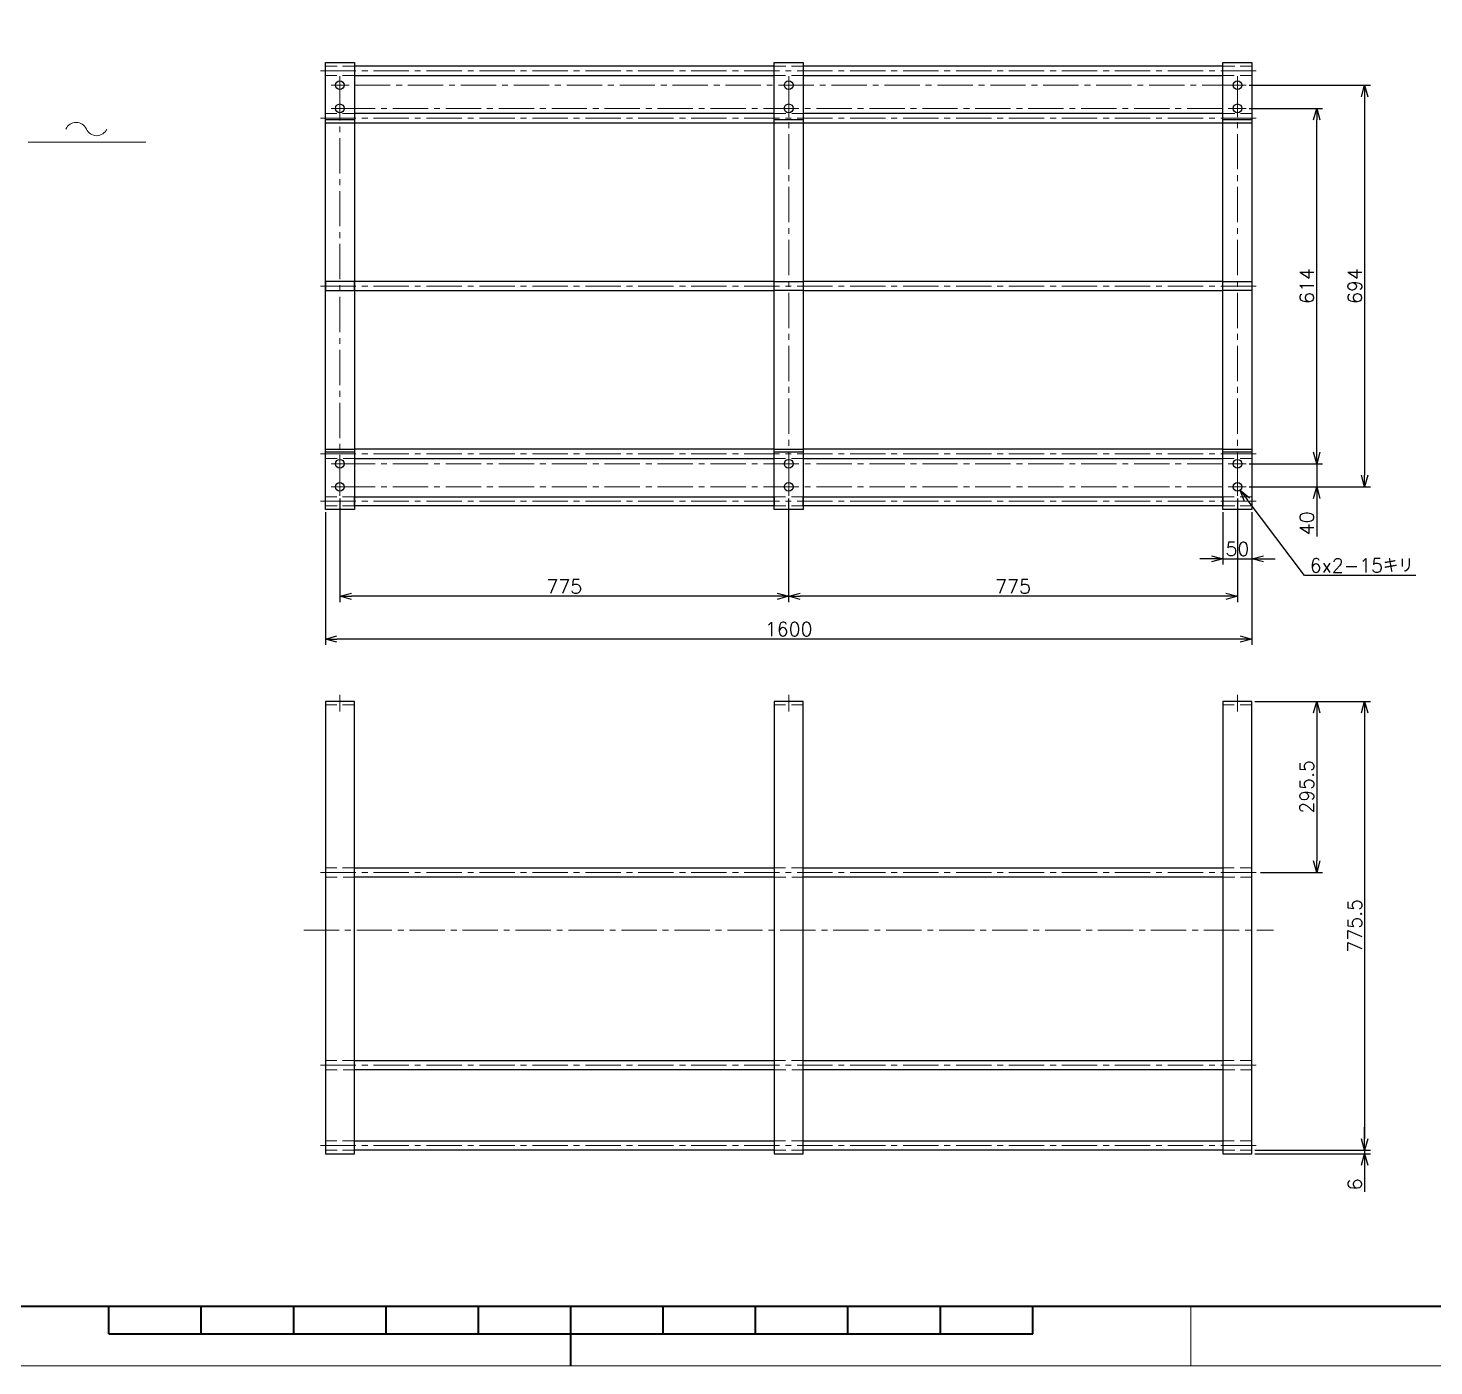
# Model space of a CAD drawing. Header units: millimetres. Extents: x 0 to 6626, y -38 to 4663.
# Drawn here: x 2479 to 4907, y 0 to 2311 of the extents above; entities that cross this region are included whole.
import ezdxf

# ---------------------------------------------------------------- set-up
doc = ezdxf.new("R2010")
doc.units = ezdxf.units.MM
doc.header["$LTSCALE"] = 3.2
doc.header["$PDMODE"] = 99
doc.header["$PDSIZE"] = 1
doc.linetypes.add('CENTER2', pattern=[28.575, 19.05, -3.175, 3.175, -3.175])
doc.linetypes.add('HIDDEN', pattern=[9.525, 6.35, -3.175])
for name, color, linetype, lineweight in [('04_HIDDEN', 2, 'HIDDEN', 13), ('05_CENTER', 4, 'CENTER2', 13), ('08_DIM', 3, 'Continuous', 13), ('90_FRAME', 5, 'Continuous', 35)]:
    doc.layers.add(name, color=color, linetype=linetype, lineweight=lineweight)
doc.layers.add('91_BLANK', color=5, linetype='Continuous', lineweight=0, plot=False)
doc.styles.add('KSS_TXT', font='txt.shx', dxfattribs={"bigfont": 'extfont2.shx'})
doc.dimstyles.new('KSS_DIM', dxfattribs={"dimscale": 8, "dimtxt": 3, "dimasz": 2.5, "dimexe": 1.25, "dimexo": 0.625, "dimtad": 1, "dimdsep": 46, "dimtxsty": 'KSS_TXT', "dimblk": 'OPEN30', "dimcen": 0, "dimazin": 2, "dimtfac": 0.75, "dimtmove": 0, "dimatfit": 3, "dimldrblk": 'OPEN30', "dimfxl": 1.25, "dimtolj": 1, "dimarcsym": 0})
doc.dimstyles.new('KSS_DIM$3', dxfattribs={"dimscale": 8, "dimtxt": 3, "dimasz": 2.5, "dimexe": 1.25, "dimexo": 0.625, "dimtad": 1, "dimtih": 1, "dimtoh": 1, "dimdsep": 46, "dimtxsty": 'KSS_TXT', "dimblk": 'OPEN30', "dimcen": 0, "dimazin": 2, "dimtfac": 0.75, "dimtofl": 0, "dimtmove": 0, "dimatfit": 3, "dimldrblk": 'OPEN30', "dimfxl": 1.25, "dimtolj": 1, "dimarcsym": 0})

# ---------------------------------------------------------------- blocks, each defined once
blk = doc.blocks.new('_Open30')
at = {"color": 0, "linetype": 'ByBlock', "lineweight": -2}
for p, q in [((-1, 0.27), (0, 0)), ((0, 0), (-1, -0.27)), ((0, 0), (-1, 0))]:
    blk.add_line(p, q, dxfattribs=at)
blk = doc.blocks.new('*D183')
at = {"layer": '08_DIM', "color": 0, "lineweight": -2, "transparency": 16777216}
for p, q in [((4587.9, 2172.8), (4714.5, 2172.8)), ((4704.5, 1578.8), (4704.5, 2152.8)), ((4587.9, 1558.8), (4714.5, 1558.8))]:
    blk.add_line(p, q, dxfattribs=at)
at = {"layer": 'Defpoints', "color": 0, "transparency": 16777216}
for p in [(4582.9, 2172.8), (4704.5, 2172.8), (4582.9, 1558.8)]:
    blk.add_point(p, dxfattribs=at)
at = {"layer": '08_DIM', "color": 0, "lineweight": -2, "transparency": 16777216, "xscale": 20, "yscale": 20, "zscale": 20}
for p, rotation in [((4704.5, 2172.8), 90), ((4704.5, 1558.8), 270)]:
    blk.add_blockref('_Open30', p, dxfattribs=dict(at, rotation=rotation))
at = {"layer": '08_DIM', "color": 0, "transparency": 16777216, "insert": (4687.5, 1865.8), "char_height": 24, "attachment_point": 5, "rotation": 90, "style": 'KSS_TXT'}
blk.add_mtext('\\A1;614', dxfattribs=at)
blk = doc.blocks.new('*D184')
at = {"layer": '08_DIM', "color": 0, "lineweight": -2, "transparency": 16777216}
for p, q in [((4587.9, 2212.8), (4797.1, 2212.8)), ((4787.1, 2192.8), (4787.1, 1538.8)), ((4587.9, 1518.8), (4797.1, 1518.8))]:
    blk.add_line(p, q, dxfattribs=at)
at = {"layer": 'Defpoints', "color": 0, "transparency": 16777216}
for p in [(4582.9, 2212.8), (4582.9, 1518.8), (4787.1, 1518.8)]:
    blk.add_point(p, dxfattribs=at)
at = {"layer": '08_DIM', "color": 0, "lineweight": -2, "transparency": 16777216, "xscale": 20, "yscale": 20, "zscale": 20}
for p, rotation in [((4787.1, 2212.8), 90), ((4787.1, 1518.8), 270)]:
    blk.add_blockref('_Open30', p, dxfattribs=dict(at, rotation=rotation))
at = {"layer": '08_DIM', "color": 0, "transparency": 16777216, "insert": (4770.1, 1865.8), "char_height": 24, "attachment_point": 5, "rotation": 90, "style": 'KSS_TXT'}
blk.add_mtext('\\A1;694', dxfattribs=at)
blk = doc.blocks.new('*D185')
at = {"layer": '08_DIM', "color": 0, "lineweight": -2, "transparency": 16777216}
for p, q in [((4704.5, 1578.8), (4704.5, 1598.8)), ((4587.9, 1558.8), (4714.5, 1558.8)), ((4704.5, 1558.8), (4704.5, 1518.8)), ((4587.9, 1518.8), (4714.5, 1518.8)), ((4704.5, 1498.8), (4704.5, 1432.8))]:
    blk.add_line(p, q, dxfattribs=at)
at = {"layer": 'Defpoints', "color": 0, "transparency": 16777216}
for p in [(4582.9, 1558.8), (4582.9, 1518.8), (4704.5, 1518.8)]:
    blk.add_point(p, dxfattribs=at)
at = {"layer": '08_DIM', "color": 0, "lineweight": -2, "transparency": 16777216, "xscale": 20, "yscale": 20, "zscale": 20}
for p, rotation in [((4704.5, 1558.8), 270), ((4704.5, 1518.8), 90)]:
    blk.add_blockref('_Open30', p, dxfattribs=dict(at, rotation=rotation))
at = {"layer": '08_DIM', "color": 0, "transparency": 16777216, "insert": (4687.5, 1455.8), "char_height": 24, "attachment_point": 5, "rotation": 90, "style": 'KSS_TXT'}
blk.add_mtext('\\A1;40', dxfattribs=at)
blk = doc.blocks.new('*D186')
at = {"layer": '08_DIM', "color": 0, "lineweight": -2, "transparency": 16777216}
for p, q in [((4597.5, 1148.1), (4714.5, 1148.1)), ((4704.5, 1128.1), (4704.5, 872.7)), ((4607.4, 852.7), (4714.5, 852.7))]:
    blk.add_line(p, q, dxfattribs=at)
at = {"layer": 'Defpoints', "color": 0, "transparency": 16777216}
for p in [(4592.5, 1148.1), (4602.4, 852.7), (4704.5, 852.7)]:
    blk.add_point(p, dxfattribs=at)
at = {"layer": '08_DIM', "color": 0, "lineweight": -2, "transparency": 16777216, "xscale": 20, "yscale": 20, "zscale": 20}
for p, rotation in [((4704.5, 1148.1), 90), ((4704.5, 852.7), 270)]:
    blk.add_blockref('_Open30', p, dxfattribs=dict(at, rotation=rotation))
at = {"layer": '08_DIM', "color": 0, "transparency": 16777216, "insert": (4687.5, 1000.4), "char_height": 24, "attachment_point": 5, "rotation": 90, "style": 'KSS_TXT'}
blk.add_mtext('\\A1;295.5', dxfattribs=at)
blk = doc.blocks.new('*D187')
at = {"layer": '08_DIM', "color": 0, "lineweight": -2, "transparency": 16777216}
for p, q in [((4597.5, 1148.1), (4797.1, 1148.1)), ((4787.1, 1128.1), (4787.1, 392.6)), ((4597.5, 372.6), (4797.1, 372.6))]:
    blk.add_line(p, q, dxfattribs=at)
at = {"layer": 'Defpoints', "color": 0, "transparency": 16777216}
for p in [(4592.5, 1148.1), (4592.5, 372.6), (4787.1, 372.6)]:
    blk.add_point(p, dxfattribs=at)
at = {"layer": '08_DIM', "color": 0, "lineweight": -2, "transparency": 16777216, "xscale": 20, "yscale": 20, "zscale": 20}
for p, rotation in [((4787.1, 1148.1), 90), ((4787.1, 372.6), 270)]:
    blk.add_blockref('_Open30', p, dxfattribs=dict(at, rotation=rotation))
at = {"layer": '08_DIM', "color": 0, "transparency": 16777216, "insert": (4770.1, 760.4), "char_height": 24, "attachment_point": 5, "rotation": 90, "style": 'KSS_TXT'}
blk.add_mtext('\\A1;775.5', dxfattribs=at)
blk = doc.blocks.new('*D188')
at = {"layer": '08_DIM', "color": 0, "lineweight": -2, "transparency": 16777216}
for p, q in [((4787.1, 392.6), (4787.1, 412.6)), ((4597.5, 372.6), (4797.1, 372.6)), ((4597.5, 366.6), (4797.1, 366.6)), ((4787.1, 372.6), (4787.1, 366.6)), ((4787.1, 346.6), (4787.1, 300.6))]:
    blk.add_line(p, q, dxfattribs=at)
at = {"layer": 'Defpoints', "color": 0, "transparency": 16777216}
for p in [(4592.5, 372.6), (4592.5, 366.6), (4787.1, 366.6)]:
    blk.add_point(p, dxfattribs=at)
at = {"layer": '08_DIM', "color": 0, "lineweight": -2, "transparency": 16777216, "xscale": 20, "yscale": 20, "zscale": 20}
for p, rotation in [((4787.1, 372.6), 270), ((4787.1, 366.6), 90)]:
    blk.add_blockref('_Open30', p, dxfattribs=dict(at, rotation=rotation))
at = {"layer": '08_DIM', "color": 0, "transparency": 16777216, "insert": (4770.1, 313.6), "char_height": 24, "attachment_point": 5, "rotation": 90, "style": 'KSS_TXT'}
blk.add_mtext('\\A1;6', dxfattribs=at)
blk = doc.blocks.new('*D189')
at = {"layer": '08_DIM', "color": 0, "lineweight": -2, "transparency": 16777216}
for p, q in [((4542.5, 1474.8), (4542.5, 1384.5)), ((4592.5, 1474.8), (4592.5, 1384.5)), ((4522.5, 1394.5), (4502.5, 1394.5)), ((4542.5, 1394.5), (4592.5, 1394.5)), ((4612.5, 1394.5), (4632.5, 1394.5))]:
    blk.add_line(p, q, dxfattribs=at)
at = {"layer": 'Defpoints', "color": 0, "transparency": 16777216}
for p in [(4542.5, 1479.8), (4592.5, 1479.8), (4592.5, 1394.5)]:
    blk.add_point(p, dxfattribs=at)
at = {"layer": '08_DIM', "color": 0, "lineweight": -2, "transparency": 16777216, "xscale": 20, "yscale": 20, "zscale": 20}
blk.add_blockref('_Open30', (4542.5, 1394.5), dxfattribs=at)
at = {"layer": '08_DIM', "color": 0, "lineweight": -2, "transparency": 16777216, "xscale": 20, "yscale": 20, "zscale": 20, "rotation": 180}
blk.add_blockref('_Open30', (4592.5, 1394.5), dxfattribs=at)
at = {"layer": '08_DIM', "color": 0, "transparency": 16777216, "insert": (4567.5, 1411.5), "char_height": 24, "attachment_point": 5, "style": 'KSS_TXT'}
blk.add_mtext('\\A1;50', dxfattribs=at)
blk = doc.blocks.new('*D190')
at = {"layer": '08_DIM', "color": 0, "lineweight": -2, "transparency": 16777216}
for p, q in [((3792.5, 1498.5), (3792.5, 1319.8)), ((4567.5, 1498.5), (4567.5, 1319.8)), ((4547.5, 1329.8), (3812.5, 1329.8))]:
    blk.add_line(p, q, dxfattribs=at)
at = {"layer": 'Defpoints', "color": 0, "transparency": 16777216}
for p in [(3792.5, 1503.5), (4567.5, 1503.5), (3792.5, 1329.8)]:
    blk.add_point(p, dxfattribs=at)
at = {"layer": '08_DIM', "color": 0, "lineweight": -2, "transparency": 16777216, "xscale": 20, "yscale": 20, "zscale": 20, "rotation": 180}
blk.add_blockref('_Open30', (3792.5, 1329.8), dxfattribs=at)
at = {"layer": '08_DIM', "color": 0, "lineweight": -2, "transparency": 16777216, "xscale": 20, "yscale": 20, "zscale": 20}
blk.add_blockref('_Open30', (4567.5, 1329.8), dxfattribs=at)
at = {"layer": '08_DIM', "color": 0, "transparency": 16777216, "insert": (4180, 1346.8), "char_height": 24, "attachment_point": 5, "style": 'KSS_TXT'}
blk.add_mtext('\\A1;775', dxfattribs=at)
blk = doc.blocks.new('*D191')
at = {"layer": '08_DIM', "color": 0, "lineweight": -2, "transparency": 16777216}
for p, q in [((3017.5, 1498.5), (3017.5, 1319.8)), ((3792.5, 1498.5), (3792.5, 1319.8)), ((3772.5, 1329.8), (3037.5, 1329.8))]:
    blk.add_line(p, q, dxfattribs=at)
at = {"layer": 'Defpoints', "color": 0, "transparency": 16777216}
for p in [(3017.5, 1503.5), (3792.5, 1503.5), (3017.5, 1329.8)]:
    blk.add_point(p, dxfattribs=at)
at = {"layer": '08_DIM', "color": 0, "lineweight": -2, "transparency": 16777216, "xscale": 20, "yscale": 20, "zscale": 20, "rotation": 180}
blk.add_blockref('_Open30', (3017.5, 1329.8), dxfattribs=at)
at = {"layer": '08_DIM', "color": 0, "lineweight": -2, "transparency": 16777216, "xscale": 20, "yscale": 20, "zscale": 20}
blk.add_blockref('_Open30', (3792.5, 1329.8), dxfattribs=at)
at = {"layer": '08_DIM', "color": 0, "transparency": 16777216, "insert": (3405, 1346.8), "char_height": 24, "attachment_point": 5, "style": 'KSS_TXT'}
blk.add_mtext('\\A1;775', dxfattribs=at)
blk = doc.blocks.new('*D192')
at = {"layer": '08_DIM', "color": 0, "lineweight": -2, "transparency": 16777216}
for p, q in [((2992.5, 1474.8), (2992.5, 1245.8)), ((4592.5, 1474.8), (4592.5, 1245.8)), ((4572.5, 1255.8), (3012.5, 1255.8))]:
    blk.add_line(p, q, dxfattribs=at)
at = {"layer": 'Defpoints', "color": 0, "transparency": 16777216}
for p in [(2992.5, 1479.8), (4592.5, 1479.8), (2992.5, 1255.8)]:
    blk.add_point(p, dxfattribs=at)
at = {"layer": '08_DIM', "color": 0, "lineweight": -2, "transparency": 16777216, "xscale": 20, "yscale": 20, "zscale": 20, "rotation": 180}
blk.add_blockref('_Open30', (2992.5, 1255.8), dxfattribs=at)
at = {"layer": '08_DIM', "color": 0, "lineweight": -2, "transparency": 16777216, "xscale": 20, "yscale": 20, "zscale": 20}
blk.add_blockref('_Open30', (4592.5, 1255.8), dxfattribs=at)
at = {"layer": '08_DIM', "color": 0, "transparency": 16777216, "insert": (3792.5, 1272.8), "char_height": 24, "attachment_point": 5, "style": 'KSS_TXT'}
blk.add_mtext('\\A1;1600', dxfattribs=at)
blk = doc.blocks.new('*D193')
at = {"layer": '08_DIM', "color": 0, "lineweight": -2, "transparency": 16777216}
for p, q in [((4683.4, 1365.9), (4584.1, 1496.9)), ((4875.6, 1365.9), (4683.4, 1365.9))]:
    blk.add_line(p, q, dxfattribs=at)
at = {"layer": 'Defpoints', "color": 0, "transparency": 16777216}
for p in [(4563, 1524.8), (4572.1, 1512.8)]:
    blk.add_point(p, dxfattribs=at)
at = {"layer": '08_DIM', "color": 0, "lineweight": -2, "transparency": 16777216, "xscale": 20, "yscale": 20, "zscale": 20, "rotation": 127.1513776175533}
blk.add_blockref('_Open30', (4572.1, 1512.8), dxfattribs=at)
at = {"layer": '08_DIM', "color": 0, "transparency": 16777216, "insert": (4782, 1382.9), "char_height": 24, "attachment_point": 5, "style": 'KSS_TXT'}
blk.add_mtext('\\A1;6x2-15キリ', dxfattribs=at)
blk = doc.blocks.new('p1ba05')
for centre, start, end in [((-2.95, 0.29), 24.2276, 155.5758), ((0, 1.62), 204.2276, 335.5758)]:
    blk.add_arc(centre, 1.62, start, end)

msp = doc.modelspace()

# ---------------------------------------------------------------- linework, layer by layer
for p, q in [((3042.539, 2152.807), (2992.539, 2152.807)), ((2992.539, 2147.807), (3042.539, 2147.807)), ((3817.539, 2152.807), (3767.539, 2152.807)), ((3767.539, 2147.807), (3817.539, 2147.807)), ((4592.539, 2152.807), (4542.539, 2152.807)), ((4542.539, 2147.807), (4592.539, 2147.807)), ((2992.539, 1583.807), (3042.539, 1583.807)), ((3042.539, 1578.807), (2992.539, 1578.807)), ((3767.539, 1583.807), (3817.539, 1583.807)), ((3817.539, 1578.807), (3767.539, 1578.807)), ((4542.539, 1583.807), (4592.539, 1583.807)), ((4592.539, 1578.807), (4542.539, 1578.807))]:
    msp.add_line(p, q)
for points in [[(3042.539, 2251.807), (3042.539, 1479.807), (2992.539, 1479.807), (2992.539, 2251.807)], [(3767.539, 2229.807), (3767.539, 2245.807), (3042.539, 2245.807), (3042.539, 2229.807)], [(3817.539, 2251.807), (3817.539, 1479.807), (3767.539, 1479.807), (3767.539, 2251.807)], [(4542.539, 2229.807), (4542.539, 2245.807), (3817.539, 2245.807), (3817.539, 2229.807)], [(4592.539, 2251.807), (4592.539, 1479.807), (4542.539, 1479.807), (4542.539, 2251.807)], [(3042.539, 1857.807), (3042.539, 1873.807), (2992.539, 1873.807), (2992.539, 1857.807)], [(3767.539, 1857.807), (3767.539, 1873.807), (3817.539, 1873.807), (3817.539, 1857.807)], [(4592.539, 1873.807), (4592.539, 1857.807), (4542.539, 1857.807), (4542.539, 1873.807)], [(3767.539, 1501.807), (3767.539, 1485.807), (3042.539, 1485.807), (3042.539, 1501.807)], [(4542.539, 1501.807), (4542.539, 1485.807), (3817.539, 1485.807), (3817.539, 1501.807)], [(3767.539, 860.656), (3767.539, 844.656), (3042.539, 844.656), (3042.539, 860.656)], [(4542.539, 860.656), (4542.539, 844.656), (3817.539, 844.656), (3817.539, 860.656)], [(3767.539, 527.667), (3767.539, 511.667), (3042.539, 511.667), (3042.539, 527.667)], [(4542.539, 527.667), (4542.539, 511.667), (3817.539, 511.667), (3817.539, 527.667)], [(3767.539, 388.656), (3767.539, 372.656), (3042.539, 372.656), (3042.539, 388.656)], [(4542.539, 388.656), (4542.539, 372.656), (3817.539, 372.656), (3817.539, 388.656)]]:
    msp.add_lwpolyline(points, close=True)
for points in [[(3767.539, 2163.807), (3042.539, 2163.807), (3042.539, 2147.807), (3767.539, 2147.807)], [(3817.539, 2147.807), (4542.539, 2147.807), (4542.539, 2163.807), (3817.539, 2163.807)], [(3767.539, 1873.807), (3042.539, 1873.807), (3042.539, 1857.807), (3767.539, 1857.807)], [(3817.539, 1857.807), (4542.539, 1857.807), (4542.539, 1873.807), (3817.539, 1873.807)], [(3767.539, 1583.807), (3042.539, 1583.807), (3042.539, 1567.807), (3767.539, 1567.807)], [(3817.539, 1567.807), (4542.539, 1567.807), (4542.539, 1583.807), (3817.539, 1583.807)]]:
    msp.add_lwpolyline(points)
at = {"color": 0}
for points in [[(3042.539, 366.64), (3042.539, 1148.139), (2992.539, 1148.139), (2992.539, 366.64)], [(3817.539, 366.64), (3817.539, 1148.139), (3767.539, 1148.139), (3767.539, 366.64)], [(4592.539, 366.64), (4592.539, 1148.139), (4542.539, 1148.139), (4542.539, 366.64)]]:
    msp.add_lwpolyline(points, close=True, dxfattribs=at)
for centre in [(3017.539, 2212.807), (3792.539, 2212.807), (4567.539, 2212.807), (3017.539, 2172.807), (3792.539, 2172.807), (4567.539, 2172.807), (3017.539, 1558.807), (3792.539, 1558.807), (4567.539, 1558.807), (3017.539, 1518.807), (3792.539, 1518.807), (4567.539, 1518.807)]:
    msp.add_circle(centre, 7.5)
at = {"layer": '04_HIDDEN'}
for p, q in [((3042.539, 2245.807), (2992.539, 2245.807)), ((3817.539, 2245.807), (3767.539, 2245.807)), ((4592.539, 2245.807), (4542.539, 2245.807)), ((3042.539, 1485.807), (2992.539, 1485.807)), ((3817.539, 1485.807), (3767.539, 1485.807)), ((4592.539, 1485.807), (4542.539, 1485.807)), ((3042.539, 1142.139), (2992.539, 1142.139)), ((3817.539, 1142.139), (3767.539, 1142.139)), ((4592.539, 1142.139), (4542.539, 1142.139)), ((3042.539, 372.64), (2992.539, 372.64)), ((3817.539, 372.64), (3767.539, 372.64)), ((4592.539, 372.64), (4542.539, 372.64))]:
    msp.add_line(p, q, dxfattribs=at)
for points in [[(3042.539, 2245.807), (3042.539, 2229.807), (2992.539, 2229.807), (2992.539, 2245.807)], [(3817.539, 2245.807), (3817.539, 2229.807), (3767.539, 2229.807), (3767.539, 2245.807)], [(3767.539, 2229.807), (3767.539, 2245.807), (3817.539, 2245.807), (3817.539, 2229.807)], [(4592.539, 2245.807), (4592.539, 2229.807), (4542.539, 2229.807), (4542.539, 2245.807)], [(3042.539, 2147.807), (3042.539, 2163.807), (2992.539, 2163.807), (2992.539, 2147.807)], [(3767.539, 2147.807), (3767.539, 2163.807), (3817.539, 2163.807), (3817.539, 2147.807)], [(4592.539, 2163.807), (4592.539, 2147.807), (4542.539, 2147.807), (4542.539, 2163.807)], [(3042.539, 1567.807), (3042.539, 1583.807), (2992.539, 1583.807), (2992.539, 1567.807)], [(3767.539, 1567.807), (3767.539, 1583.807), (3817.539, 1583.807), (3817.539, 1567.807)], [(4592.539, 1583.807), (4592.539, 1567.807), (4542.539, 1567.807), (4542.539, 1583.807)], [(3042.539, 1485.807), (3042.539, 1501.807), (2992.539, 1501.807), (2992.539, 1485.807)], [(3817.539, 1485.807), (3817.539, 1501.807), (3767.539, 1501.807), (3767.539, 1485.807)], [(3767.539, 1501.807), (3767.539, 1485.807), (3817.539, 1485.807), (3817.539, 1501.807)], [(4592.539, 1485.807), (4592.539, 1501.807), (4542.539, 1501.807), (4542.539, 1485.807)], [(3042.539, 844.656), (3042.539, 860.656), (2992.539, 860.656), (2992.539, 844.656)], [(3817.539, 844.656), (3817.539, 860.656), (3767.539, 860.656), (3767.539, 844.656)], [(4592.539, 844.656), (4592.539, 860.656), (4542.539, 860.656), (4542.539, 844.656)], [(3042.539, 511.667), (3042.539, 527.667), (2992.539, 527.667), (2992.539, 511.667)], [(3817.539, 511.667), (3817.539, 527.667), (3767.539, 527.667), (3767.539, 511.667)], [(4592.539, 511.667), (4592.539, 527.667), (4542.539, 527.667), (4542.539, 511.667)], [(3042.539, 372.656), (3042.539, 388.656), (2992.539, 388.656), (2992.539, 372.656)], [(3817.539, 372.656), (3817.539, 388.656), (3767.539, 388.656), (3767.539, 372.656)], [(4592.539, 372.656), (4592.539, 388.656), (4542.539, 388.656), (4542.539, 372.656)]]:
    msp.add_lwpolyline(points, close=True, dxfattribs=at)
at = {"layer": '05_CENTER'}
for p, q in [((2984.278, 2237.807), (4602.416, 2237.807)), ((3002.216, 2212.807), (3032.862, 2212.807)), ((3017.539, 2197.484), (3017.539, 2228.13)), ((3777.216, 2212.807), (3807.862, 2212.807)), ((3792.539, 2197.484), (3792.539, 2228.13)), ((3792.539, 1518.807), (3792.539, 2212.807)), ((4552.216, 2212.807), (4582.862, 2212.807)), ((4567.539, 2197.484), (4567.539, 2228.13)), ((3017.539, 2157.484), (3017.539, 2188.13)), ((3792.539, 2157.484), (3792.539, 2188.13)), ((4567.539, 2157.484), (4567.539, 2188.13)), ((3002.216, 2172.807), (3032.862, 2172.807)), ((3017.539, 2172.807), (4567.539, 2172.807)), ((3777.216, 2172.807), (3807.862, 2172.807)), ((4552.216, 2172.807), (4582.862, 2172.807)), ((2984.278, 2155.807), (4602.416, 2155.807)), ((2984.278, 1865.807), (4602.416, 1865.807)), ((2984.278, 1575.807), (4602.416, 1575.807)), ((3002.216, 1558.807), (3032.862, 1558.807)), ((3017.539, 1543.484), (3017.539, 1574.13)), ((3017.539, 1558.807), (4567.539, 1558.807)), ((3777.216, 1558.807), (3807.862, 1558.807)), ((3792.539, 1543.484), (3792.539, 1574.13)), ((4552.216, 1558.807), (4582.862, 1558.807)), ((4567.539, 1543.484), (4567.539, 1574.13)), ((3017.539, 1503.484), (3017.539, 1534.13)), ((3792.539, 1503.484), (3792.539, 1534.13)), ((4567.539, 1503.484), (4567.539, 1534.13)), ((3002.216, 1518.807), (3032.862, 1518.807)), ((3777.216, 1518.807), (3807.862, 1518.807)), ((4552.216, 1518.807), (4582.862, 1518.807)), ((2984.278, 1493.807), (4602.416, 1493.807)), ((3017.539, 1130.608), (3017.539, 1159.692)), ((3792.539, 1130.608), (3792.539, 1159.692)), ((4567.539, 1130.608), (4567.539, 1159.692)), ((2984.278, 852.656), (4602.416, 852.656)), ((2955.106, 752.639), (4630.003, 752.639)), ((2984.278, 519.667), (4602.416, 519.667)), ((2984.278, 380.656), (4602.416, 380.656))]:
    msp.add_line(p, q, dxfattribs=at)
msp.add_lwpolyline([(4567.539, 2212.807), (3017.539, 2212.807), (3017.539, 1518.807), (4567.539, 1518.807)], close=True, dxfattribs=at)
at = {"layer": '08_DIM'}
msp.add_line((2479.174, 2114.611), (2682.155, 2114.611), dxfattribs=at)
at = {"layer": '90_FRAME'}
for p, q in [((2618.682, 55.372), (2618.682, 103.232)), ((2778.214, 55.372), (2778.214, 103.232)), ((2937.745, 55.372), (2937.745, 103.232)), ((3097.276, 55.372), (3097.276, 103.232)), ((3256.808, 55.372), (3256.808, 103.232)), ((3416.339, 0), (3416.339, 103.232)), ((3575.871, 55.372), (3575.871, 103.232)), ((3735.402, 55.372), (3735.402, 103.232)), ((3894.934, 55.372), (3894.934, 103.232)), ((4054.465, 55.372), (4054.465, 103.232)), ((4213.996, 55.372), (4213.996, 103.232)), ((2618.682, 55.372), (4213.996, 55.372))]:
    msp.add_line(p, q, dxfattribs=at)
at = {"layer": '90_FRAME', "color": 4, "lineweight": 13}
msp.add_line((4487.274, 0), (4487.274, 103.232), dxfattribs=at)
at = {"layer": '90_FRAME'}
msp.add_lwpolyline([(310.767, 103.232), (6521.911, 103.232), (6521.911, 4543.663), (310.767, 4543.663)], close=True, dxfattribs=at)
at = {"layer": '91_BLANK'}
msp.add_lwpolyline([(0, 0), (6625.607, 0), (6625.607, 4663.358), (0, 4663.358)], close=True, dxfattribs=at)

# ---------------------------------------------------------------- block references
at = {"layer": '08_DIM', "xscale": 12, "yscale": 12, "zscale": 12}
msp.add_blockref('p1ba05', (2597.464, 2125.552), dxfattribs=at)

# ---------------------------------------------------------------- dimensions: what is measured, and where the dimension line sits
at = {"layer": '08_DIM'}
for base, p1, p2, picture, middle in [((4787.1, 1518.807), (4582.862, 2212.807), (4582.862, 1518.807), '*D184', (4770.1, 1865.807)), ((4704.547, 2172.807), (4582.862, 1558.807), (4582.862, 2172.807), '*D183', (4687.547, 1865.807)), ((4704.547, 1518.807), (4582.862, 1558.807), (4582.862, 1518.807), '*D185', (4687.547, 1455.807)), ((4787.1, 372.64), (4592.539, 1148.139), (4592.539, 372.64), '*D187', (4770.1, 760.389)), ((4787.1, 366.64), (4592.539, 372.64), (4592.539, 366.64), '*D188', (4770.1, 313.64))]:
    dim = msp.add_linear_dim(base=base, p1=p1, p2=p2, angle=90, dimstyle='KSS_DIM', dxfattribs=at)
    dim.commit()
    dim.dimension.update_dxf_attribs({"geometry": picture, "text_midpoint": middle})
dim = msp.add_diameter_dim_2p(p1=(4563.009, 1524.785), p2=(4572.068, 1512.829), text='6x2-<>キリ', dimstyle='KSS_DIM$3', override={"dimpost": '<>', "dimtix": 1}, dxfattribs=at)
dim.commit()
dim.dimension.update_dxf_attribs({"geometry": '*D193', "text_midpoint": (4781.993, 1365.905), "dimtype": 163})
for base, p1, p2, picture, middle in [((3017.539, 1329.801), (3792.539, 1503.484), (3017.539, 1503.484), '*D191', (3405.039, 1346.801)), ((3792.539, 1329.801), (4567.539, 1503.484), (3792.539, 1503.484), '*D190', (4180.039, 1346.801)), ((2992.539, 1255.804), (4592.539, 1479.807), (2992.539, 1479.807), '*D192', (3792.539, 1272.804)), ((4592.539, 1394.471), (4542.539, 1479.807), (4592.539, 1479.807), '*D189', (4567.539, 1411.471))]:
    dim = msp.add_linear_dim(base=base, p1=p1, p2=p2, dimstyle='KSS_DIM', dxfattribs=at)
    dim.commit()
    dim.dimension.update_dxf_attribs({"geometry": picture, "text_midpoint": middle})
dim = msp.add_linear_dim(base=(4704.547, 852.656), p1=(4592.539, 1148.139), p2=(4602.416, 852.656), angle=90, dimstyle='KSS_DIM', override={"dimdec": 1}, dxfattribs=at)
dim.commit()
dim.dimension.update_dxf_attribs({"geometry": '*D186', "text_midpoint": (4687.547, 1000.398)})

doc.saveas('drawing.dxf')
